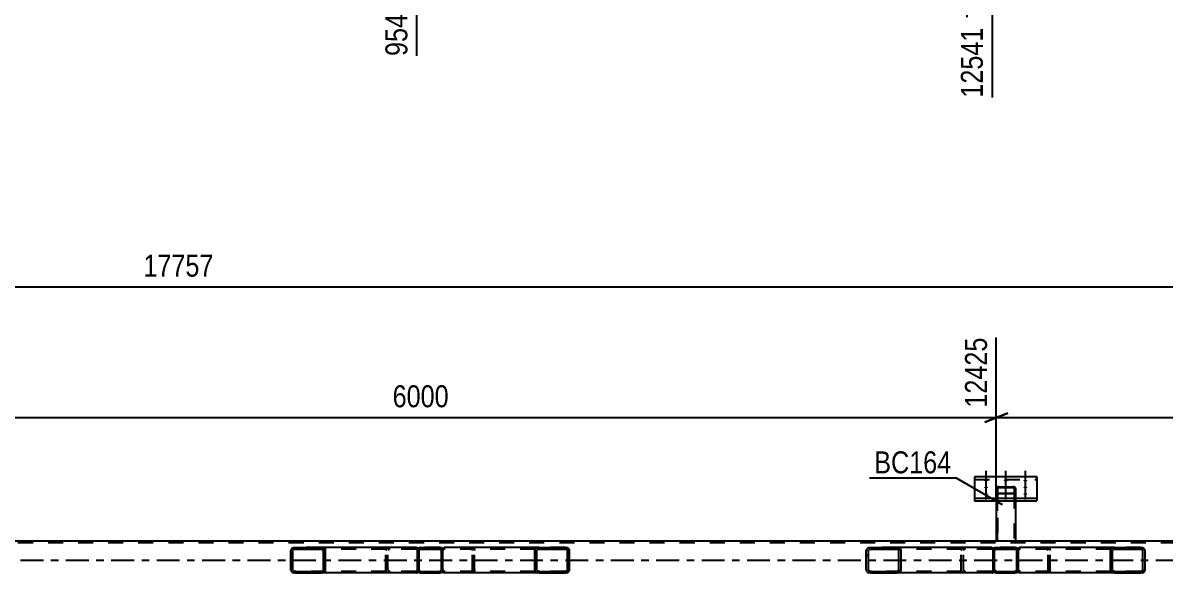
# Model space of a CAD drawing. Header units: millimetres. Extents: x -97 to 744, y -335 to 259.
# Drawn here: x 139.7 to 288.6, y -208.5 to -136.8 of the extents above; entities that cross this region are included whole.
import ezdxf

# ---------------------------------------------------------------- set-up
doc = ezdxf.new("R2010")
doc.units = ezdxf.units.MM
doc.linetypes.add('DXK_LINE_DOT2', pattern=[3.9198, 1.9599, -1.9599])
doc.linetypes.add('DXK_LINE_DOT3', pattern=[5.9187, 2.979, -0.9799, 0.9799, -0.9799])
doc.styles.add('Arial Narrow', font='ARIALN.TTF', dxfattribs={"height": 0.2})

# ---------------------------------------------------------------- blocks, each defined once
blk = doc.blocks.new('Part-761646924-4282 - 4144')
at = {"color": 2, "linetype": 'Continuous'}
for p, q in [((271.88, -195.92), (263.75, -195.92)), ((263.75, -195.92), (263.75, -199.07)), ((271.88, -195.92), (271.88, -199.07)), ((263.75, -198.7), (271.88, -198.7)), ((263.75, -199.07), (271.88, -199.07))]:
    blk.add_line(p, q, dxfattribs=at)
at = {"color": 7, "linetype": 'DXK_LINE_DOT2'}
for p, q in [((263.75, -195.92), (263.75, -196.29)), ((263.75, -196.29), (271.88, -196.29)), ((271.88, -196.29), (271.88, -195.92))]:
    blk.add_line(p, q, dxfattribs=at)
blk = doc.blocks.new('Bolt-761646924-4172 - 4144')
at = {"linetype": 'Continuous'}
for points in [[(265.25, -196.53), (265.2, -196.52), (265.14, -196.52), (265.09, -196.51), (265.05, -196.49), (265.02, -196.48), (264.99, -196.46), (264.98, -196.44), (264.98, -196.42), (264.99, -196.4), (265.02, -196.38), (265.05, -196.37), (265.09, -196.36), (265.14, -196.35), (265.2, -196.34), (265.25, -196.34), (265.31, -196.34), (265.37, -196.35), (265.41, -196.36), (265.46, -196.37), (265.49, -196.38), (265.51, -196.4), (265.53, -196.42), (265.53, -196.44), (265.51, -196.46), (265.49, -196.48), (265.46, -196.49), (265.41, -196.51), (265.37, -196.52), (265.31, -196.52)], [(267.82, -196.53), (267.76, -196.52), (267.7, -196.52), (267.65, -196.51), (267.61, -196.49), (267.58, -196.48), (267.55, -196.46), (267.54, -196.44), (267.54, -196.42), (267.55, -196.4), (267.58, -196.38), (267.61, -196.37), (267.65, -196.36), (267.7, -196.35), (267.76, -196.34), (267.82, -196.34), (267.87, -196.34), (267.93, -196.35), (267.98, -196.36), (268.02, -196.37), (268.05, -196.38), (268.08, -196.4), (268.09, -196.42), (268.09, -196.44), (268.08, -196.46), (268.05, -196.48), (268.02, -196.49), (267.98, -196.51), (267.93, -196.52), (267.87, -196.52)], [(270.38, -196.53), (270.32, -196.52), (270.27, -196.52), (270.22, -196.51), (270.17, -196.49), (270.14, -196.48), (270.12, -196.46), (270.1, -196.44), (270.1, -196.42), (270.12, -196.4), (270.14, -196.38), (270.17, -196.37), (270.22, -196.36), (270.27, -196.35), (270.32, -196.34), (270.38, -196.34), (270.44, -196.34), (270.49, -196.35), (270.54, -196.36), (270.58, -196.37), (270.62, -196.38), (270.64, -196.4), (270.65, -196.42), (270.65, -196.44), (270.64, -196.46), (270.62, -196.48), (270.58, -196.49), (270.54, -196.51), (270.49, -196.52), (270.44, -196.52)], [(265.25, -197.4), (265.2, -197.4), (265.14, -197.39), (265.09, -197.38), (265.05, -197.37), (265.02, -197.36), (264.99, -197.34), (264.98, -197.32), (264.98, -197.3), (264.99, -197.28), (265.02, -197.26), (265.05, -197.25), (265.09, -197.23), (265.14, -197.22), (265.2, -197.22), (265.25, -197.21), (265.31, -197.22), (265.37, -197.22), (265.41, -197.23), (265.46, -197.25), (265.49, -197.26), (265.51, -197.28), (265.53, -197.3), (265.53, -197.32), (265.51, -197.34), (265.49, -197.36), (265.46, -197.37), (265.41, -197.38), (265.37, -197.39), (265.31, -197.4)], [(270.38, -197.4), (270.32, -197.4), (270.27, -197.39), (270.22, -197.38), (270.17, -197.37), (270.14, -197.36), (270.12, -197.34), (270.1, -197.32), (270.1, -197.3), (270.12, -197.28), (270.14, -197.26), (270.17, -197.25), (270.22, -197.23), (270.27, -197.22), (270.32, -197.22), (270.38, -197.21), (270.44, -197.22), (270.49, -197.22), (270.54, -197.23), (270.58, -197.25), (270.62, -197.26), (270.64, -197.28), (270.65, -197.3), (270.65, -197.32), (270.64, -197.34), (270.62, -197.36), (270.58, -197.37), (270.54, -197.38), (270.49, -197.39), (270.44, -197.4)], [(265.25, -198.28), (265.2, -198.28), (265.14, -198.27), (265.09, -198.26), (265.05, -198.25), (265.02, -198.23), (264.99, -198.21), (264.98, -198.19), (264.98, -198.17), (264.99, -198.16), (265.02, -198.14), (265.05, -198.12), (265.09, -198.11), (265.14, -198.1), (265.2, -198.09), (265.25, -198.09), (265.31, -198.09), (265.37, -198.1), (265.41, -198.11), (265.46, -198.12), (265.49, -198.14), (265.51, -198.16), (265.53, -198.17), (265.53, -198.19), (265.51, -198.21), (265.49, -198.23), (265.46, -198.25), (265.41, -198.26), (265.37, -198.27), (265.31, -198.28)], [(267.82, -198.28), (267.76, -198.28), (267.7, -198.27), (267.65, -198.26), (267.61, -198.25), (267.58, -198.23), (267.55, -198.21), (267.54, -198.19), (267.54, -198.17), (267.55, -198.16), (267.58, -198.14), (267.61, -198.12), (267.65, -198.11), (267.7, -198.1), (267.76, -198.09), (267.82, -198.09), (267.87, -198.09), (267.93, -198.1), (267.98, -198.11), (268.02, -198.12), (268.05, -198.14), (268.08, -198.16), (268.09, -198.17), (268.09, -198.19), (268.08, -198.21), (268.05, -198.23), (268.02, -198.25), (267.98, -198.26), (267.93, -198.27), (267.87, -198.28)], [(270.38, -198.28), (270.32, -198.28), (270.27, -198.27), (270.22, -198.26), (270.17, -198.25), (270.14, -198.23), (270.12, -198.21), (270.1, -198.19), (270.1, -198.17), (270.12, -198.16), (270.14, -198.14), (270.17, -198.12), (270.22, -198.11), (270.27, -198.1), (270.32, -198.09), (270.38, -198.09), (270.44, -198.09), (270.49, -198.1), (270.54, -198.11), (270.58, -198.12), (270.62, -198.14), (270.64, -198.16), (270.65, -198.17), (270.65, -198.19), (270.64, -198.21), (270.62, -198.23), (270.58, -198.25), (270.54, -198.26), (270.49, -198.27), (270.44, -198.28)]]:
    blk.add_hatch(color=1, dxfattribs=at).paths.add_polyline_path(points)
at = {"color": 1, "linetype": 'Continuous'}
for p, q in [((265.25, -197.11), (265.25, -195.16)), ((265.25, -197.99), (265.25, -196.04)), ((267.82, -197.11), (267.82, -195.16)), ((270.38, -197.11), (270.38, -195.16)), ((270.38, -197.99), (270.38, -196.04)), ((265.25, -198.87), (265.25, -196.92)), ((267.82, -198.87), (267.82, -196.92)), ((270.38, -198.87), (270.38, -196.92))]:
    blk.add_line(p, q, dxfattribs=at)
blk = doc.blocks.new('Part-761646924-4182 - 4144')
at = {"color": 7, "linetype": 'DXK_LINE_DOT2'}
blk.add_line((352.71, -204.55), (-44.07, -204.55), dxfattribs=at)
at = {"color": 2, "linetype": 'Continuous'}
blk.add_line((352.71, -204.3), (-41.07, -204.3), dxfattribs=at)
at = {"color": 7, "linetype": 'DXK_LINE_DOT3'}
blk.add_line((-44.07, -206.8), (352.71, -206.8), dxfattribs=at)
blk = doc.blocks.new('Part-761646924-4288 - 4144')
at = {"color": 7, "linetype": 'DXK_LINE_DOT2'}
for p, q in [((266.59, -197.32), (266.57, -197.36)), ((266.57, -197.36), (266.57, -199.07)), ((266.65, -197.29), (266.59, -197.32)), ((266.75, -197.26), (266.65, -197.29)), ((266.72, -197.36), (266.73, -197.34)), ((266.72, -197.36), (266.72, -204.3)), ((266.73, -197.34), (266.76, -197.32)), ((266.87, -197.26), (266.75, -197.26)), ((266.76, -197.32), (266.81, -197.31)), ((266.81, -197.31), (266.87, -197.31)), ((266.87, -197.26), (268.77, -197.26)), ((266.87, -197.31), (268.77, -197.31)), ((268.88, -197.26), (268.77, -197.26)), ((268.77, -197.31), (268.82, -197.31)), ((268.82, -197.31), (268.87, -197.32)), ((268.87, -197.32), (268.9, -197.34)), ((268.98, -197.29), (268.88, -197.26)), ((268.9, -197.34), (268.92, -197.36)), ((268.92, -197.36), (268.92, -198.1)), ((269.04, -197.32), (268.98, -197.29)), ((269.07, -197.36), (269.04, -197.32)), ((269.07, -197.36), (269.07, -198.01)), ((266.57, -198.01), (266.57, -199.07)), ((266.57, -198.01), (266.59, -198.05)), ((266.59, -198.05), (266.65, -198.08)), ((266.65, -198.08), (266.75, -198.1)), ((266.73, -198.03), (266.72, -198.01)), ((266.72, -204.3), (266.72, -198.1)), ((266.76, -198.05), (266.73, -198.03)), ((266.75, -198.1), (266.87, -198.11)), ((266.81, -198.06), (266.76, -198.05)), ((266.87, -198.06), (266.81, -198.06)), ((266.87, -198.06), (268.77, -198.06)), ((266.87, -198.11), (268.77, -198.11)), ((268.82, -198.06), (268.77, -198.06)), ((268.77, -198.11), (268.88, -198.1)), ((268.87, -198.05), (268.82, -198.06)), ((268.9, -198.03), (268.87, -198.05)), ((268.88, -198.1), (268.98, -198.08)), ((268.92, -198.01), (268.9, -198.03)), ((268.92, -198.1), (268.92, -204.3)), ((268.98, -198.08), (269.04, -198.05)), ((269.04, -198.05), (269.07, -198.01)), ((269.07, -198.01), (269.07, -199.07)), ((269.07, -204.3), (266.57, -204.3))]:
    blk.add_line(p, q, dxfattribs=at)
at = {"color": 2, "linetype": 'Continuous'}
for p, q in [((266.57, -199.07), (266.57, -204.3)), ((269.07, -199.07), (269.07, -204.3))]:
    blk.add_line(p, q, dxfattribs=at)
blk = doc.blocks.new('Part-761646924-4291 - 4144')
at = {"linetype": 'Continuous'}
h = blk.add_hatch(dxfattribs=at)
h.set_pattern_fill('', scale=0.7, style=0, pattern_type=0)
h.set_pattern_definition([(45, (253.8318, -208.4237), (-1.5715, 1.5715), [])])
h.paths.add_polyline_path([(253.62, -208.45), (253.83, -208.42), (254.01, -208.34), (254.13, -208.21), (254.17, -208.05), (254.17, -205.55), (254.13, -205.4), (254.01, -205.27), (253.83, -205.18), (253.62, -205.15), (250.19, -205.15), (249.98, -205.18), (249.8, -205.27), (249.68, -205.4), (249.64, -205.55), (249.64, -208.05), (249.68, -208.21), (249.8, -208.34), (249.98, -208.42), (250.19, -208.45)])
h.paths.add_polyline_path([(250.08, -208.24), (250, -208.2), (249.94, -208.13), (249.92, -208.05), (249.92, -205.55), (249.94, -205.48), (250, -205.41), (250.08, -205.37), (250.19, -205.35), (253.62, -205.35), (253.73, -205.37), (253.82, -205.41), (253.88, -205.48), (253.9, -205.55), (253.9, -208.05), (253.88, -208.13), (253.82, -208.2), (253.73, -208.24), (253.62, -208.25), (250.19, -208.25)])
at = {"color": 2, "linetype": 'Continuous'}
for p, q in [((249.68, -205.4), (249.64, -205.55)), ((250.19, -205.15), (249.98, -205.18)), ((250.08, -205.37), (250.19, -205.35)), ((250.19, -205.15), (253.62, -205.15)), ((250.19, -205.35), (253.62, -205.35)), ((266, -205.15), (253.62, -205.15)), ((253.83, -205.18), (253.62, -205.15)), ((253.62, -205.35), (253.73, -205.37)), ((254.17, -205.55), (254.13, -205.4)), ((266, -205.15), (266.16, -205.18)), ((266.16, -205.18), (266.16, -205.18)), ((266.16, -205.18), (266.16, -205.27)), ((266.16, -205.27), (266.16, -205.55)), ((249.64, -208.05), (249.64, -205.55)), ((249.92, -205.55), (249.94, -205.48)), ((249.92, -208.05), (249.92, -205.55)), ((253.88, -205.48), (253.9, -205.55)), ((253.9, -208.05), (253.9, -205.55)), ((254.17, -208.05), (254.17, -205.55)), ((249.64, -208.05), (249.68, -208.21)), ((249.94, -208.13), (249.92, -208.05)), ((249.98, -208.42), (250.19, -208.45)), ((250.19, -208.25), (250.08, -208.24)), ((250.19, -208.25), (253.62, -208.25)), ((253.73, -208.24), (253.62, -208.25)), ((253.62, -208.45), (253.83, -208.42)), ((253.9, -208.05), (253.88, -208.13)), ((254.13, -208.21), (254.17, -208.05)), ((266.16, -208.43), (266.16, -208.05)), ((250.19, -208.45), (253.62, -208.45)), ((266, -208.45), (253.62, -208.45)), ((266, -208.45), (266.16, -208.43))]:
    blk.add_line(p, q, dxfattribs=at)
at = {"color": 7, "linetype": 'DXK_LINE_DOT2'}
for p, q in [((253.62, -205.15), (250.19, -205.15)), ((266, -205.35), (250.19, -205.35)), ((262.02, -205.55), (262.06, -205.4)), ((262.36, -205.18), (262.57, -205.15)), ((262.57, -205.35), (262.46, -205.37)), ((266.1, -205.37), (266, -205.35)), ((266.16, -205.4), (266.1, -205.37)), ((266.16, -205.27), (266.16, -205.4)), ((266.16, -208.05), (266.16, -205.4)), ((262.02, -208.05), (262.02, -205.55)), ((262.31, -205.48), (262.29, -205.55)), ((262.29, -208.05), (262.29, -205.55)), ((266, -208.25), (250.19, -208.25)), ((262.06, -208.21), (262.02, -208.05)), ((262.29, -208.05), (262.31, -208.13)), ((262.57, -208.45), (262.36, -208.42)), ((262.46, -208.24), (262.57, -208.25)), ((266, -208.25), (266.1, -208.24)), ((266.1, -208.24), (266.16, -208.21)), ((250.19, -208.45), (253.62, -208.45))]:
    blk.add_line(p, q, dxfattribs=at)
at = {"color": 2, "linetype": 'Continuous'}
for centre, radius, start, end in [((250.11, -205.67), 0.501, 104.5547, 147.5895), ((250.15, -205.61), 0.251, 104.5547, 147.5895), ((253.66, -205.61), 0.251, 32.4105, 75.4453), ((253.71, -205.67), 0.501, 32.4105, 75.4453), ((250.11, -207.94), 0.501, 212.4105, 255.4453), ((250.15, -208), 0.251, 212.4105, 255.4453), ((253.66, -208), 0.251, 284.5547, 327.5895), ((253.71, -207.94), 0.501, 284.5547, 327.5895)]:
    blk.add_arc(centre, radius, start, end, dxfattribs=at)
at = {"color": 7, "linetype": 'DXK_LINE_DOT2'}
for centre, radius, start, end in [((262.48, -205.67), 0.501, 104.5547, 147.5896), ((262.53, -205.61), 0.251, 104.5547, 147.5896), ((262.48, -207.94), 0.501, 212.4104, 255.4453), ((262.53, -208), 0.251, 212.4104, 255.4453)]:
    blk.add_arc(centre, radius, start, end, dxfattribs=at)
blk = doc.blocks.new('Part-761646924-4292 - 4144')
at = {"linetype": 'Continuous'}
h = blk.add_hatch(dxfattribs=at)
h.set_pattern_fill('', scale=0.7, style=0, pattern_type=0)
h.set_pattern_definition([(45, (178.8318, -208.4237), (-1.5715, 1.5715), [])])
h.paths.add_polyline_path([(178.62, -208.45), (178.83, -208.42), (179.01, -208.34), (179.13, -208.21), (179.17, -208.05), (179.17, -205.55), (179.13, -205.4), (179.01, -205.27), (178.83, -205.18), (178.62, -205.15), (175.19, -205.15), (174.98, -205.18), (174.8, -205.27), (174.68, -205.4), (174.64, -205.55), (174.64, -208.05), (174.68, -208.21), (174.8, -208.34), (174.98, -208.42), (175.19, -208.45)])
h.paths.add_polyline_path([(175.08, -208.24), (175, -208.2), (174.94, -208.13), (174.92, -208.05), (174.92, -205.55), (174.94, -205.48), (175, -205.41), (175.08, -205.37), (175.19, -205.35), (178.62, -205.35), (178.73, -205.37), (178.82, -205.41), (178.88, -205.48), (178.9, -205.55), (178.9, -208.05), (178.88, -208.13), (178.82, -208.2), (178.73, -208.24), (178.62, -208.25), (175.19, -208.25)])
at = {"color": 2, "linetype": 'Continuous'}
for p, q in [((174.68, -205.4), (174.64, -205.55)), ((175.19, -205.15), (174.98, -205.18)), ((175.08, -205.37), (175.19, -205.35)), ((175.19, -205.15), (178.62, -205.15)), ((175.19, -205.35), (178.62, -205.35)), ((191, -205.15), (178.62, -205.15)), ((178.83, -205.18), (178.62, -205.15)), ((178.62, -205.35), (178.73, -205.37)), ((179.17, -205.55), (179.13, -205.4)), ((191, -205.15), (191.16, -205.18)), ((191.16, -205.18), (191.16, -205.18)), ((191.16, -205.18), (191.16, -205.27)), ((191.16, -205.27), (191.16, -205.55)), ((174.64, -208.05), (174.64, -205.55)), ((174.92, -205.55), (174.94, -205.48)), ((174.92, -208.05), (174.92, -205.55)), ((178.88, -205.48), (178.9, -205.55)), ((178.9, -208.05), (178.9, -205.55)), ((179.17, -208.05), (179.17, -205.55)), ((174.64, -208.05), (174.68, -208.21)), ((174.94, -208.13), (174.92, -208.05)), ((174.98, -208.42), (175.19, -208.45)), ((175.19, -208.25), (175.08, -208.24)), ((175.19, -208.25), (178.62, -208.25)), ((178.73, -208.24), (178.62, -208.25)), ((178.62, -208.45), (178.83, -208.42)), ((178.9, -208.05), (178.88, -208.13)), ((179.13, -208.21), (179.17, -208.05)), ((191.16, -208.43), (191.16, -208.05)), ((175.19, -208.45), (178.62, -208.45)), ((191, -208.45), (178.62, -208.45)), ((191, -208.45), (191.16, -208.43))]:
    blk.add_line(p, q, dxfattribs=at)
at = {"color": 7, "linetype": 'DXK_LINE_DOT2'}
for p, q in [((178.62, -205.15), (175.19, -205.15)), ((191, -205.35), (175.19, -205.35)), ((187.02, -205.55), (187.06, -205.4)), ((187.36, -205.18), (187.57, -205.15)), ((187.57, -205.35), (187.46, -205.37)), ((191.1, -205.37), (191, -205.35)), ((191.16, -205.4), (191.1, -205.37)), ((191.16, -205.27), (191.16, -205.4)), ((191.16, -208.05), (191.16, -205.4)), ((187.02, -208.05), (187.02, -205.55)), ((187.31, -205.48), (187.29, -205.55)), ((187.29, -208.05), (187.29, -205.55)), ((191, -208.25), (175.19, -208.25)), ((187.06, -208.21), (187.02, -208.05)), ((187.29, -208.05), (187.31, -208.13)), ((187.57, -208.45), (187.36, -208.42)), ((187.46, -208.24), (187.57, -208.25)), ((191, -208.25), (191.1, -208.24)), ((191.1, -208.24), (191.16, -208.21)), ((175.19, -208.45), (178.62, -208.45))]:
    blk.add_line(p, q, dxfattribs=at)
at = {"color": 2, "linetype": 'Continuous'}
for centre, radius, start, end in [((175.11, -205.67), 0.501, 104.5547, 147.5895), ((175.15, -205.61), 0.251, 104.5547, 147.5895), ((178.66, -205.61), 0.251, 32.4105, 75.4453), ((178.71, -205.67), 0.501, 32.4105, 75.4453), ((175.11, -207.94), 0.501, 212.4105, 255.4453), ((175.15, -208), 0.251, 212.4105, 255.4453), ((178.66, -208), 0.251, 284.5547, 327.5895), ((178.71, -207.94), 0.501, 284.5547, 327.5895)]:
    blk.add_arc(centre, radius, start, end, dxfattribs=at)
at = {"color": 7, "linetype": 'DXK_LINE_DOT2'}
for centre, radius, start, end in [((187.48, -205.67), 0.501, 104.5547, 147.5896), ((187.53, -205.61), 0.251, 104.5547, 147.5896), ((187.48, -207.94), 0.501, 212.4104, 255.4453), ((187.53, -208), 0.251, 212.4104, 255.4453)]:
    blk.add_arc(centre, radius, start, end, dxfattribs=at)
blk = doc.blocks.new('Part-761646924-4297 - 4144')
at = {"linetype": 'Continuous'}
h = blk.add_hatch(dxfattribs=at)
h.set_pattern_fill('', scale=0.7, style=0, pattern_type=0)
h.set_pattern_definition([(45, (269.2129, -208.4237), (-1.5715, 1.5715), [])])
h.paths.add_polyline_path([(269.06, -208.45), (269.21, -208.42), (269.34, -208.34), (269.43, -208.21), (269.46, -208.05), (269.46, -205.55), (269.43, -205.4), (269.34, -205.27), (269.21, -205.18), (269.06, -205.15), (266.56, -205.15), (266.41, -205.18), (266.28, -205.27), (266.19, -205.4), (266.16, -205.55), (266.16, -208.05), (266.19, -208.21), (266.28, -208.34), (266.41, -208.42), (266.56, -208.45)])
h.paths.add_polyline_path([(266.48, -208.24), (266.42, -208.2), (266.38, -208.13), (266.36, -208.05), (266.36, -205.55), (266.38, -205.48), (266.42, -205.41), (266.48, -205.37), (266.56, -205.35), (269.06, -205.35), (269.14, -205.37), (269.2, -205.41), (269.24, -205.48), (269.26, -205.55), (269.26, -208.05), (269.24, -208.13), (269.2, -208.2), (269.14, -208.24), (269.06, -208.25), (266.56, -208.25)])
at = {"color": 7, "linetype": 'DXK_LINE_DOT2'}
for p, q in [((266.16, -205.55), (266.19, -205.4)), ((266.41, -205.18), (266.56, -205.15)), ((266.56, -205.35), (266.48, -205.37)), ((269.06, -205.15), (266.56, -205.15)), ((266.56, -205.35), (269.06, -205.35)), ((269.06, -205.15), (269.06, -205.15)), ((269.06, -205.15), (269.21, -205.18)), ((269.14, -205.37), (269.06, -205.35)), ((269.43, -205.4), (269.46, -205.55)), ((266.16, -208.05), (266.16, -205.55)), ((266.38, -205.48), (266.36, -205.55)), ((266.36, -208.05), (266.36, -205.55)), ((269.26, -205.55), (269.24, -205.48)), ((269.26, -208.05), (269.26, -205.55)), ((269.46, -208.05), (269.46, -205.55)), ((266.19, -208.21), (266.16, -208.05)), ((266.36, -208.05), (266.38, -208.13)), ((266.56, -208.45), (266.41, -208.42)), ((266.48, -208.24), (266.56, -208.25)), ((266.56, -208.25), (269.06, -208.25)), ((269.06, -208.25), (269.14, -208.24)), ((269.21, -208.42), (269.06, -208.45)), ((269.24, -208.13), (269.26, -208.05)), ((269.46, -208.05), (269.43, -208.21)), ((266.56, -208.45), (269.06, -208.45))]:
    blk.add_line(p, q, dxfattribs=at)
at = {"color": 2, "linetype": 'Continuous'}
for p, q in [((266.19, -205.4), (266.16, -205.55)), ((266.56, -205.15), (266.41, -205.18)), ((266.48, -205.37), (266.56, -205.35)), ((266.56, -205.15), (266.56, -205.15)), ((266.56, -205.15), (269.06, -205.15)), ((266.56, -205.35), (266.56, -205.35)), ((266.56, -205.35), (269.06, -205.35)), ((269.06, -205.15), (269.06, -205.15)), ((269.21, -205.18), (269.06, -205.15)), ((269.06, -205.35), (269.06, -205.35)), ((269.06, -205.35), (269.14, -205.37)), ((269.46, -205.55), (269.43, -205.4)), ((266.16, -205.55), (266.16, -205.55)), ((266.16, -208.05), (266.16, -205.55)), ((266.36, -205.55), (266.38, -205.48)), ((266.36, -205.55), (266.36, -205.55)), ((266.36, -208.05), (266.36, -205.55)), ((269.24, -205.48), (269.26, -205.55)), ((269.26, -205.55), (269.26, -205.55)), ((269.26, -208.05), (269.26, -205.55)), ((269.46, -205.55), (269.46, -205.55)), ((269.46, -208.05), (269.46, -205.55)), ((266.16, -208.05), (266.16, -208.05)), ((266.16, -208.05), (266.19, -208.21)), ((266.36, -208.05), (266.36, -208.05)), ((266.38, -208.13), (266.36, -208.05)), ((266.41, -208.42), (266.56, -208.45)), ((266.56, -208.25), (266.48, -208.24)), ((266.56, -208.25), (266.56, -208.25)), ((266.56, -208.25), (269.06, -208.25)), ((269.14, -208.24), (269.06, -208.25)), ((269.06, -208.25), (269.06, -208.25)), ((269.06, -208.45), (269.21, -208.42)), ((269.26, -208.05), (269.24, -208.13)), ((269.26, -208.05), (269.26, -208.05)), ((269.43, -208.21), (269.46, -208.05)), ((269.46, -208.05), (269.46, -208.05)), ((266.56, -208.45), (266.56, -208.45)), ((266.56, -208.45), (269.06, -208.45)), ((269.06, -208.45), (269.06, -208.45))]:
    blk.add_line(p, q, dxfattribs=at)
at = {"color": 7, "linetype": 'DXK_LINE_DOT2'}
for centre, radius, start, end in [((266.56, -205.55), 0.4, 112.5, 157.5), ((266.56, -205.55), 0.2, 112.5, 157.5), ((269.06, -205.55), 0.2, 22.5, 67.5), ((269.06, -205.55), 0.4, 22.5, 67.5), ((266.56, -208.05), 0.4, 202.5, 247.5), ((266.56, -208.05), 0.2, 202.5, 247.5), ((269.06, -208.05), 0.2, 292.5, 337.5), ((269.06, -208.05), 0.4, 292.5, 337.5)]:
    blk.add_arc(centre, radius, start, end, dxfattribs=at)
at = {"color": 2, "linetype": 'Continuous'}
for centre, radius, start, end in [((266.56, -205.55), 0.4, 112.5, 157.5), ((266.56, -205.55), 0.2, 112.5, 157.5), ((269.06, -205.55), 0.2, 22.5, 67.5), ((269.06, -205.55), 0.4, 22.5, 67.5), ((266.56, -208.05), 0.4, 202.5, 247.5), ((266.56, -208.05), 0.2, 202.5, 247.5), ((269.06, -208.05), 0.2, 292.5, 337.5), ((269.06, -208.05), 0.4, 292.5, 337.5)]:
    blk.add_arc(centre, radius, start, end, dxfattribs=at)
blk = doc.blocks.new('Part-761646924-4298 - 4144')
at = {"linetype": 'Continuous'}
h = blk.add_hatch(dxfattribs=at)
h.set_pattern_fill('', scale=0.7, style=0, pattern_type=0)
h.set_pattern_definition([(45, (194.2129, -208.4237), (-1.5715, 1.5715), [])])
h.paths.add_polyline_path([(194.06, -208.45), (194.21, -208.42), (194.34, -208.34), (194.43, -208.21), (194.46, -208.05), (194.46, -205.55), (194.43, -205.4), (194.34, -205.27), (194.21, -205.18), (194.06, -205.15), (191.56, -205.15), (191.41, -205.18), (191.28, -205.27), (191.19, -205.4), (191.16, -205.55), (191.16, -208.05), (191.19, -208.21), (191.28, -208.34), (191.41, -208.42), (191.56, -208.45)])
h.paths.add_polyline_path([(191.48, -208.24), (191.42, -208.2), (191.38, -208.13), (191.36, -208.05), (191.36, -205.55), (191.38, -205.48), (191.42, -205.41), (191.48, -205.37), (191.56, -205.35), (194.06, -205.35), (194.14, -205.37), (194.2, -205.41), (194.24, -205.48), (194.26, -205.55), (194.26, -208.05), (194.24, -208.13), (194.2, -208.2), (194.14, -208.24), (194.06, -208.25), (191.56, -208.25)])
at = {"color": 7, "linetype": 'DXK_LINE_DOT2'}
for p, q in [((191.16, -205.55), (191.19, -205.4)), ((191.41, -205.18), (191.56, -205.15)), ((191.56, -205.35), (191.48, -205.37)), ((194.06, -205.15), (191.56, -205.15)), ((191.56, -205.35), (194.06, -205.35)), ((194.06, -205.15), (194.06, -205.15)), ((194.06, -205.15), (194.21, -205.18)), ((194.14, -205.37), (194.06, -205.35)), ((194.43, -205.4), (194.46, -205.55)), ((191.16, -208.05), (191.16, -205.55)), ((191.38, -205.48), (191.36, -205.55)), ((191.36, -208.05), (191.36, -205.55)), ((194.26, -205.55), (194.24, -205.48)), ((194.26, -208.05), (194.26, -205.55)), ((194.46, -208.05), (194.46, -205.55)), ((191.19, -208.21), (191.16, -208.05)), ((191.36, -208.05), (191.38, -208.13)), ((191.56, -208.45), (191.41, -208.42)), ((191.48, -208.24), (191.56, -208.25)), ((191.56, -208.25), (194.06, -208.25)), ((194.06, -208.25), (194.14, -208.24)), ((194.21, -208.42), (194.06, -208.45)), ((194.24, -208.13), (194.26, -208.05)), ((194.46, -208.05), (194.43, -208.21)), ((191.56, -208.45), (194.06, -208.45))]:
    blk.add_line(p, q, dxfattribs=at)
at = {"color": 2, "linetype": 'Continuous'}
for p, q in [((191.19, -205.4), (191.16, -205.55)), ((191.56, -205.15), (191.41, -205.18)), ((191.48, -205.37), (191.56, -205.35)), ((191.56, -205.15), (191.56, -205.15)), ((191.56, -205.15), (194.06, -205.15)), ((191.56, -205.35), (191.56, -205.35)), ((191.56, -205.35), (194.06, -205.35)), ((194.06, -205.15), (194.06, -205.15)), ((194.21, -205.18), (194.06, -205.15)), ((194.06, -205.35), (194.06, -205.35)), ((194.06, -205.35), (194.14, -205.37)), ((194.46, -205.55), (194.43, -205.4)), ((191.16, -205.55), (191.16, -205.55)), ((191.16, -208.05), (191.16, -205.55)), ((191.36, -205.55), (191.38, -205.48)), ((191.36, -205.55), (191.36, -205.55)), ((191.36, -208.05), (191.36, -205.55)), ((194.24, -205.48), (194.26, -205.55)), ((194.26, -205.55), (194.26, -205.55)), ((194.26, -208.05), (194.26, -205.55)), ((194.46, -205.55), (194.46, -205.55)), ((194.46, -208.05), (194.46, -205.55)), ((191.16, -208.05), (191.16, -208.05)), ((191.16, -208.05), (191.19, -208.21)), ((191.36, -208.05), (191.36, -208.05)), ((191.38, -208.13), (191.36, -208.05)), ((191.41, -208.42), (191.56, -208.45)), ((191.56, -208.25), (191.48, -208.24)), ((191.56, -208.25), (191.56, -208.25)), ((191.56, -208.25), (194.06, -208.25)), ((194.14, -208.24), (194.06, -208.25)), ((194.06, -208.25), (194.06, -208.25)), ((194.06, -208.45), (194.21, -208.42)), ((194.26, -208.05), (194.24, -208.13)), ((194.26, -208.05), (194.26, -208.05)), ((194.43, -208.21), (194.46, -208.05)), ((194.46, -208.05), (194.46, -208.05)), ((191.56, -208.45), (191.56, -208.45)), ((191.56, -208.45), (194.06, -208.45)), ((194.06, -208.45), (194.06, -208.45))]:
    blk.add_line(p, q, dxfattribs=at)
at = {"color": 7, "linetype": 'DXK_LINE_DOT2'}
for centre, radius, start, end in [((191.56, -205.55), 0.4, 112.5, 157.5), ((191.56, -205.55), 0.2, 112.5, 157.5), ((194.06, -205.55), 0.2, 22.5, 67.5), ((194.06, -205.55), 0.4, 22.5, 67.5), ((191.56, -208.05), 0.4, 202.5, 247.5), ((191.56, -208.05), 0.2, 202.5, 247.5), ((194.06, -208.05), 0.2, 292.5, 337.5), ((194.06, -208.05), 0.4, 292.5, 337.5)]:
    blk.add_arc(centre, radius, start, end, dxfattribs=at)
at = {"color": 2, "linetype": 'Continuous'}
for centre, radius, start, end in [((191.56, -205.55), 0.4, 112.5, 157.5), ((191.56, -205.55), 0.2, 112.5, 157.5), ((194.06, -205.55), 0.2, 22.5, 67.5), ((194.06, -205.55), 0.4, 22.5, 67.5), ((191.56, -208.05), 0.4, 202.5, 247.5), ((191.56, -208.05), 0.2, 202.5, 247.5), ((194.06, -208.05), 0.2, 292.5, 337.5), ((194.06, -208.05), 0.4, 292.5, 337.5)]:
    blk.add_arc(centre, radius, start, end, dxfattribs=at)
blk = doc.blocks.new('Part-761646924-4301 - 4144')
at = {"linetype": 'Continuous'}
h = blk.add_hatch(dxfattribs=at)
h.set_pattern_fill('', scale=0.7, style=0, pattern_type=0)
h.set_pattern_definition([(45, (285.6399, -208.4237), (-1.5715, 1.5715), [])])
h.paths.add_polyline_path([(285.43, -208.45), (285.64, -208.42), (285.82, -208.34), (285.94, -208.21), (285.98, -208.05), (285.98, -205.55), (285.94, -205.4), (285.82, -205.27), (285.64, -205.18), (285.43, -205.15), (282, -205.15), (281.79, -205.18), (281.61, -205.27), (281.49, -205.4), (281.45, -205.55), (281.45, -208.05), (281.49, -208.21), (281.61, -208.34), (281.79, -208.42), (282, -208.45)])
h.paths.add_polyline_path([(281.89, -208.24), (281.8, -208.2), (281.74, -208.13), (281.72, -208.05), (281.72, -205.55), (281.74, -205.48), (281.8, -205.41), (281.89, -205.37), (282, -205.35), (285.43, -205.35), (285.53, -205.37), (285.62, -205.41), (285.68, -205.48), (285.7, -205.55), (285.7, -208.05), (285.68, -208.13), (285.62, -208.2), (285.53, -208.24), (285.43, -208.25), (282, -208.25)])
at = {"color": 2, "linetype": 'Continuous'}
for p, q in [((269.46, -205.18), (269.62, -205.15)), ((269.46, -205.18), (269.46, -205.55)), ((282, -205.15), (269.62, -205.15)), ((281.49, -205.4), (281.45, -205.55)), ((282, -205.15), (281.79, -205.18)), ((281.89, -205.37), (282, -205.35)), ((282, -205.15), (285.43, -205.15)), ((282, -205.35), (285.43, -205.35)), ((285.64, -205.18), (285.43, -205.15)), ((285.43, -205.35), (285.53, -205.37)), ((285.98, -205.55), (285.94, -205.4)), ((281.45, -208.05), (281.45, -205.55)), ((281.72, -205.55), (281.74, -205.48)), ((281.72, -208.05), (281.72, -205.55)), ((285.68, -205.48), (285.7, -205.55)), ((285.7, -208.05), (285.7, -205.55)), ((285.98, -208.05), (285.98, -205.55)), ((269.46, -208.42), (269.46, -208.05)), ((269.46, -208.43), (269.46, -208.42)), ((281.45, -208.05), (281.49, -208.21)), ((281.74, -208.13), (281.72, -208.05)), ((281.79, -208.42), (282, -208.45)), ((282, -208.25), (281.89, -208.24)), ((282, -208.25), (285.43, -208.25)), ((285.53, -208.24), (285.43, -208.25)), ((285.43, -208.45), (285.64, -208.42)), ((285.7, -208.05), (285.68, -208.13)), ((285.94, -208.21), (285.98, -208.05)), ((269.62, -208.45), (269.46, -208.43)), ((282, -208.45), (269.62, -208.45)), ((282, -208.45), (285.43, -208.45))]:
    blk.add_line(p, q, dxfattribs=at)
at = {"color": 7, "linetype": 'DXK_LINE_DOT2'}
for p, q in [((269.46, -205.18), (269.46, -205.4)), ((269.52, -205.37), (269.46, -205.4)), ((269.62, -205.35), (269.52, -205.37)), ((285.43, -205.35), (269.62, -205.35)), ((273.05, -205.15), (273.26, -205.18)), ((273.16, -205.37), (273.05, -205.35)), ((273.56, -205.4), (273.6, -205.55)), ((285.43, -205.15), (282, -205.15)), ((269.46, -208.34), (269.46, -205.55)), ((273.33, -205.55), (273.31, -205.48)), ((273.33, -208.05), (273.33, -205.55)), ((273.6, -208.05), (273.6, -205.55)), ((269.46, -208.21), (269.52, -208.24)), ((269.52, -208.24), (269.62, -208.25)), ((285.43, -208.25), (269.62, -208.25)), ((273.05, -208.25), (273.16, -208.24)), ((273.26, -208.42), (273.05, -208.45)), ((273.31, -208.13), (273.33, -208.05)), ((273.6, -208.05), (273.56, -208.21)), ((285.43, -208.45), (282, -208.45))]:
    blk.add_line(p, q, dxfattribs=at)
for centre, radius, start, end in [((273.09, -205.61), 0.251, 32.4104, 75.4453), ((273.14, -205.67), 0.501, 32.4104, 75.4453), ((273.09, -208), 0.251, 284.5547, 327.5896), ((273.14, -207.94), 0.501, 284.5547, 327.5896)]:
    blk.add_arc(centre, radius, start, end, dxfattribs=at)
at = {"color": 2, "linetype": 'Continuous'}
for centre, radius, start, end in [((281.91, -205.67), 0.501, 104.5547, 147.5896), ((281.96, -205.61), 0.251, 104.5547, 147.5896), ((285.47, -205.61), 0.251, 32.4104, 75.4453), ((285.51, -205.67), 0.501, 32.4104, 75.4453), ((281.91, -207.94), 0.501, 212.4104, 255.4453), ((281.96, -208), 0.251, 212.4104, 255.4453), ((285.47, -208), 0.251, 284.5547, 327.5896), ((285.51, -207.94), 0.501, 284.5547, 327.5896)]:
    blk.add_arc(centre, radius, start, end, dxfattribs=at)
blk = doc.blocks.new('Part-761646924-4304 - 4144')
at = {"linetype": 'Continuous'}
h = blk.add_hatch(dxfattribs=at)
h.set_pattern_fill('', scale=0.7, style=0, pattern_type=0)
h.set_pattern_definition([(45, (210.64, -208.4237), (-1.5715, 1.5715), [])])
h.paths.add_polyline_path([(210.43, -208.45), (210.64, -208.42), (210.82, -208.34), (210.94, -208.21), (210.98, -208.05), (210.98, -205.55), (210.94, -205.4), (210.82, -205.27), (210.64, -205.18), (210.43, -205.15), (207, -205.15), (206.79, -205.18), (206.61, -205.27), (206.49, -205.4), (206.45, -205.55), (206.45, -208.05), (206.49, -208.21), (206.61, -208.34), (206.79, -208.42), (207, -208.45)])
h.paths.add_polyline_path([(206.89, -208.24), (206.8, -208.2), (206.74, -208.13), (206.72, -208.05), (206.72, -205.55), (206.74, -205.48), (206.8, -205.41), (206.89, -205.37), (207, -205.35), (210.43, -205.35), (210.53, -205.37), (210.62, -205.41), (210.68, -205.48), (210.7, -205.55), (210.7, -208.05), (210.68, -208.13), (210.62, -208.2), (210.53, -208.24), (210.43, -208.25), (207, -208.25)])
at = {"color": 2, "linetype": 'Continuous'}
for p, q in [((194.46, -205.18), (194.62, -205.15)), ((194.46, -205.18), (194.46, -205.55)), ((207, -205.15), (194.62, -205.15)), ((206.49, -205.4), (206.45, -205.55)), ((207, -205.15), (206.79, -205.18)), ((206.89, -205.37), (207, -205.35)), ((207, -205.15), (210.43, -205.15)), ((207, -205.35), (210.43, -205.35)), ((210.64, -205.18), (210.43, -205.15)), ((210.43, -205.35), (210.53, -205.37)), ((210.98, -205.55), (210.94, -205.4)), ((206.45, -208.05), (206.45, -205.55)), ((206.72, -205.55), (206.74, -205.48)), ((206.72, -208.05), (206.72, -205.55)), ((210.68, -205.48), (210.7, -205.55)), ((210.7, -208.05), (210.7, -205.55)), ((210.98, -208.05), (210.98, -205.55)), ((194.46, -208.42), (194.46, -208.05)), ((194.46, -208.43), (194.46, -208.42)), ((206.45, -208.05), (206.49, -208.21)), ((206.74, -208.13), (206.72, -208.05)), ((206.79, -208.42), (207, -208.45)), ((207, -208.25), (206.89, -208.24)), ((207, -208.25), (210.43, -208.25)), ((210.53, -208.24), (210.43, -208.25)), ((210.43, -208.45), (210.64, -208.42)), ((210.7, -208.05), (210.68, -208.13)), ((210.94, -208.21), (210.98, -208.05)), ((194.62, -208.45), (194.46, -208.43)), ((207, -208.45), (194.62, -208.45)), ((207, -208.45), (210.43, -208.45))]:
    blk.add_line(p, q, dxfattribs=at)
at = {"color": 7, "linetype": 'DXK_LINE_DOT2'}
for p, q in [((194.46, -205.18), (194.46, -205.4)), ((194.52, -205.37), (194.46, -205.4)), ((194.62, -205.35), (194.52, -205.37)), ((210.43, -205.35), (194.62, -205.35)), ((198.05, -205.15), (198.26, -205.18)), ((198.16, -205.37), (198.05, -205.35)), ((198.56, -205.4), (198.6, -205.55)), ((210.43, -205.15), (207, -205.15)), ((194.46, -208.34), (194.46, -205.55)), ((198.33, -205.55), (198.31, -205.48)), ((198.33, -208.05), (198.33, -205.55)), ((198.6, -208.05), (198.6, -205.55)), ((194.46, -208.21), (194.52, -208.24)), ((194.52, -208.24), (194.62, -208.25)), ((210.43, -208.25), (194.62, -208.25)), ((198.05, -208.25), (198.16, -208.24)), ((198.26, -208.42), (198.05, -208.45)), ((198.31, -208.13), (198.33, -208.05)), ((198.6, -208.05), (198.56, -208.21)), ((210.43, -208.45), (207, -208.45))]:
    blk.add_line(p, q, dxfattribs=at)
for centre, radius, start, end in [((198.09, -205.61), 0.251, 32.4104, 75.4453), ((198.14, -205.67), 0.501, 32.4104, 75.4453), ((198.09, -208), 0.251, 284.5547, 327.5896), ((198.14, -207.94), 0.501, 284.5547, 327.5896)]:
    blk.add_arc(centre, radius, start, end, dxfattribs=at)
at = {"color": 2, "linetype": 'Continuous'}
for centre, radius, start, end in [((206.91, -205.67), 0.501, 104.5547, 147.5896), ((206.96, -205.61), 0.251, 104.5547, 147.5896), ((210.47, -205.61), 0.251, 32.4104, 75.4453), ((210.51, -205.67), 0.501, 32.4104, 75.4453), ((206.91, -207.94), 0.501, 212.4104, 255.4453), ((206.96, -208), 0.251, 212.4104, 255.4453), ((210.47, -208), 0.251, 284.5547, 327.5896), ((210.51, -207.94), 0.501, 284.5547, 327.5896)]:
    blk.add_arc(centre, radius, start, end, dxfattribs=at)
blk = doc.blocks.new('StraightDimension-761646924-2616 - 1692')
at = {"color": 7, "linetype": 'Continuous'}
for p, q in [((266.03, -76.59), (266.03, -146.53)), ((333.58, -77), (333.58, -125.53)), ((267.53, -114.49), (264.53, -115.69)), ((332.08, -115.69), (335.08, -114.49)), ((266.03, -115.09), (333.58, -115.09))]:
    blk.add_line(p, q, dxfattribs=at)
at = {"color": 0}
blk.add_wipeout([(304.06, -114.34), (304.06, -110.14), (295.55, -110.14), (295.55, -114.34)], dxfattribs=at)
at = {"color": 3, "style": 'Arial Narrow'}
blk.add_text('2702', height=2.863, dxfattribs=at).set_placement((296.15, -113.74))
at = {"color": 0, "linetype": 'Continuous'}
blk.add_wipeout([(332.98, -115.79), (328.78, -115.79), (328.78, -126.13), (332.98, -126.13)], dxfattribs=at)
at = {"color": 3, "linetype": 'Continuous', "style": 'Arial Narrow'}
blk.add_text('15243', height=2.863, rotation=90.0002, dxfattribs=at).set_placement((332.38, -125.53))
blk = doc.blocks.new('StraightDimension-761646924-2639 - 1692')
at = {"color": 7, "linetype": 'Continuous'}
for p, q in [((262.73, -77), (262.73, -136.03)), ((266.03, -76.59), (266.03, -146.53)), ((261.23, -115.69), (264.23, -114.49)), ((267.53, -114.49), (264.53, -115.69)), ((262.73, -115.09), (266.03, -115.09))]:
    blk.add_line(p, q, dxfattribs=at)
at = {"color": 0}
blk.add_wipeout([(267.72, -120.04), (267.72, -115.84), (261.03, -115.84), (261.03, -120.04)], dxfattribs=at)
at = {"color": 0, "linetype": 'Continuous'}
blk.add_wipeout([(265.43, -136.79), (261.23, -136.79), (261.23, -147.13), (265.43, -147.13)], dxfattribs=at)
at = {"color": 3, "style": 'Arial Narrow'}
blk.add_text('132', height=2.863, dxfattribs=at).set_placement((261.63, -119.44))
at = {"color": 3, "linetype": 'Continuous', "style": 'Arial Narrow'}
blk.add_text('12541', height=2.863, rotation=90.0002, dxfattribs=at).set_placement((264.83, -146.53))
blk = doc.blocks.new('StraightDimension-761646924-2675 - 1692')
at = {"color": 7, "linetype": 'Continuous'}
for p, q in [((191.03, -76.59), (191.03, -141.1)), ((258.58, -77), (258.58, -125.53)), ((192.53, -114.49), (189.53, -115.69)), ((257.08, -115.69), (260.08, -114.49)), ((191.03, -115.09), (258.58, -115.09))]:
    blk.add_line(p, q, dxfattribs=at)
at = {"color": 0}
blk.add_wipeout([(229.06, -114.34), (229.06, -110.14), (220.55, -110.14), (220.55, -114.34)], dxfattribs=at)
at = {"color": 3, "style": 'Arial Narrow'}
blk.add_text('2702', height=2.863, dxfattribs=at).set_placement((221.15, -113.74))
at = {"color": 0, "linetype": 'Continuous'}
blk.add_wipeout([(257.98, -115.79), (253.78, -115.79), (253.78, -126.13), (257.98, -126.13)], dxfattribs=at)
at = {"color": 3, "linetype": 'Continuous', "style": 'Arial Narrow'}
blk.add_text('12243', height=2.863, rotation=90.0002, dxfattribs=at).set_placement((257.38, -125.53))
blk = doc.blocks.new('StraightDimension-761646924-2698 - 1692')
at = {"color": 7, "linetype": 'Continuous'}
for p, q in [((187.73, -77), (187.73, -132.4)), ((191.03, -76.59), (191.03, -141.1)), ((186.23, -115.69), (189.23, -114.49)), ((192.53, -114.49), (189.53, -115.69)), ((187.73, -115.09), (191.03, -115.09))]:
    blk.add_line(p, q, dxfattribs=at)
at = {"color": 0}
blk.add_wipeout([(192.72, -120.04), (192.72, -115.84), (186.03, -115.84), (186.03, -120.04)], dxfattribs=at)
at = {"color": 0, "linetype": 'Continuous'}
blk.add_wipeout([(190.43, -133.19), (186.23, -133.19), (186.23, -141.7), (190.43, -141.7)], dxfattribs=at)
at = {"color": 3, "style": 'Arial Narrow'}
blk.add_text('132', height=2.863, dxfattribs=at).set_placement((186.63, -119.44))
at = {"color": 3, "linetype": 'Continuous', "style": 'Arial Narrow'}
blk.add_text('9541', height=2.863, rotation=90.0002, dxfattribs=at).set_placement((189.83, -141.1))
blk = doc.blocks.new('StraightDimension-761646924-2734 - 1692')
at = {"color": 7, "linetype": 'Continuous'}
for p, q in [((115.63, -77), (115.63, -141.1)), ((183.58, -77), (183.58, -123.7)), ((117.13, -114.49), (114.13, -115.69)), ((182.08, -115.69), (185.08, -114.49)), ((115.63, -115.09), (183.58, -115.09))]:
    blk.add_line(p, q, dxfattribs=at)
at = {"color": 0}
blk.add_wipeout([(153.86, -114.34), (153.86, -110.14), (145.35, -110.14), (145.35, -114.34)], dxfattribs=at)
at = {"color": 3, "style": 'Arial Narrow'}
blk.add_text('2718', height=2.863, dxfattribs=at).set_placement((145.95, -113.74))
at = {"color": 0, "linetype": 'Continuous'}
blk.add_wipeout([(182.98, -115.79), (178.78, -115.79), (178.78, -124.3), (182.98, -124.3)], dxfattribs=at)
at = {"color": 3, "linetype": 'Continuous', "style": 'Arial Narrow'}
blk.add_text('9243', height=2.863, rotation=90.0002, dxfattribs=at).set_placement((182.38, -123.7))
blk = doc.blocks.new('StraightDimension-761646924-11557 - 4144')
at = {"color": 7, "linetype": 'Continuous'}
for p, q in [((266.57, -198.7), (266.57, -177.78)), ((116.57, -188.22), (266.57, -188.22)), ((265.07, -188.82), (268.07, -187.62))]:
    blk.add_line(p, q, dxfattribs=at)
at = {"color": 0}
blk.add_wipeout([(195.82, -187.47), (195.82, -183.27), (187.31, -183.27), (187.31, -187.47)], dxfattribs=at)
at = {"color": 3, "style": 'Arial Narrow'}
blk.add_text('6000', height=2.863, dxfattribs=at).set_placement((187.91, -186.87))
at = {"color": 0, "linetype": 'Continuous'}
blk.add_wipeout([(265.97, -177.18), (261.77, -177.18), (261.77, -187.52), (265.97, -187.52)], dxfattribs=at)
at = {"color": 3, "linetype": 'Continuous', "style": 'Arial Narrow'}
blk.add_text('12425', height=2.863, rotation=90.0002, dxfattribs=at).set_placement((265.37, -186.92))
blk = doc.blocks.new('StraightDimension-761646924-4395 - 4144')
at = {"color": 7, "linetype": 'Continuous'}
for p, q in [((364.06, -205.3), (364.06, -271.99)), ((266.57, -249.93), (266.57, -271.99)), ((268.07, -260.95), (265.07, -262.15)), ((266.57, -261.55), (364.06, -261.55)), ((362.56, -262.15), (365.56, -260.95))]:
    blk.add_line(p, q, dxfattribs=at)
at = {"color": 0}
blk.add_wipeout([(319.57, -260.8), (319.57, -256.6), (311.06, -256.6), (311.06, -260.8)], dxfattribs=at)
at = {"color": 3, "style": 'Arial Narrow'}
blk.add_text('5282', height=2.863, dxfattribs=at).set_placement((311.66, -260.2))
at = {"color": 0, "linetype": 'Continuous'}
blk.add_wipeout([(363.46, -262.25), (359.26, -262.25), (359.26, -272.59), (363.46, -272.59)], dxfattribs=at)
at = {"color": 3, "linetype": 'Continuous', "style": 'Arial Narrow'}
blk.add_text('17707', height=2.863, rotation=90.0002, dxfattribs=at).set_placement((362.86, -271.99))
blk = doc.blocks.new('StraightDimension-761646924-4495 - 4144')
at = {"color": 7, "linetype": 'Continuous'}
blk.add_line((-44.69, -171.2), (364.68, -171.2), dxfattribs=at)
at = {"color": 0}
blk.add_wipeout([(165.17, -170.45), (165.17, -166.25), (154.83, -166.25), (154.83, -170.45)], dxfattribs=at)
at = {"color": 3, "style": 'Arial Narrow'}
blk.add_text('17757', height=2.863, dxfattribs=at).set_placement((155.43, -169.85))
blk = doc.blocks.new('StraightDimension-761646924-11556 - 4144')
at = {"color": 7, "linetype": 'Continuous'}
for p, q in [((266.57, -198.7), (266.57, -177.78)), ((364.06, -208.32), (364.06, -177.78)), ((268.07, -187.62), (265.07, -188.82)), ((266.57, -188.22), (364.06, -188.22)), ((362.56, -188.82), (365.56, -187.62))]:
    blk.add_line(p, q, dxfattribs=at)
at = {"color": 0}
blk.add_wipeout([(319.57, -187.47), (319.57, -183.27), (311.06, -183.27), (311.06, -187.47)], dxfattribs=at)
at = {"color": 3, "style": 'Arial Narrow'}
blk.add_text('5282', height=2.863, dxfattribs=at).set_placement((311.66, -186.87))
at = {"color": 0, "linetype": 'Continuous'}
blk.add_wipeout([(363.46, -177.18), (359.26, -177.18), (359.26, -187.52), (363.46, -187.52)], dxfattribs=at)
at = {"color": 3, "linetype": 'Continuous', "style": 'Arial Narrow'}
blk.add_text('17707', height=2.863, rotation=90.0002, dxfattribs=at).set_placement((362.86, -186.92))
blk = doc.blocks.new('Mark-761646924-4284 - 4144')
at = {"color": 0}
blk.add_wipeout([(260.73, -195.48), (260.73, -192.48), (250.68, -192.48), (250.68, -195.48)], dxfattribs=at)
blk.add_wipeout([(260.73, -195.48), (260.73, -192.48), (250.68, -192.48), (250.68, -195.48)], dxfattribs=at)
at = {"color": 30, "linetype": 'Continuous'}
for p in [(250.08, -196.08), (267.39, -199.58)]:
    blk.add_line(p, (261.33, -196.08), dxfattribs=at)
at = {"color": 3, "style": 'Arial Narrow'}
blk.add_text('BC164', height=2.863, dxfattribs=at).set_placement((250.68, -195.48))

msp = doc.modelspace()

# ---------------------------------------------------------------- block references
for name in ['StraightDimension-761646924-2734 - 1692', 'StraightDimension-761646924-2675 - 1692', 'StraightDimension-761646924-2616 - 1692', 'Part-761646924-4282 - 4144', 'Bolt-761646924-4172 - 4144', 'Part-761646924-4288 - 4144', 'Part-761646924-4182 - 4144', 'Part-761646924-4292 - 4144', 'Part-761646924-4298 - 4144', 'Part-761646924-4304 - 4144', 'Part-761646924-4291 - 4144', 'Part-761646924-4297 - 4144', 'Part-761646924-4301 - 4144']:
    msp.add_blockref(name, (0, 0))

# ---------------------------------------------------------------- next in the draw order: block references
for name in ['StraightDimension-761646924-2698 - 1692', 'StraightDimension-761646924-2639 - 1692', 'StraightDimension-761646924-11557 - 4144', 'StraightDimension-761646924-4395 - 4144']:
    msp.add_blockref(name, (0, 0))

# ---------------------------------------------------------------- next in the draw order: block references
msp.add_blockref('StraightDimension-761646924-4495 - 4144', (0, 0))

# ---------------------------------------------------------------- next in the draw order: block references
msp.add_blockref('StraightDimension-761646924-11556 - 4144', (0, 0))

# ---------------------------------------------------------------- next in the draw order: block references
msp.add_blockref('Mark-761646924-4284 - 4144', (0, 0))

doc.saveas('drawing.dxf')
